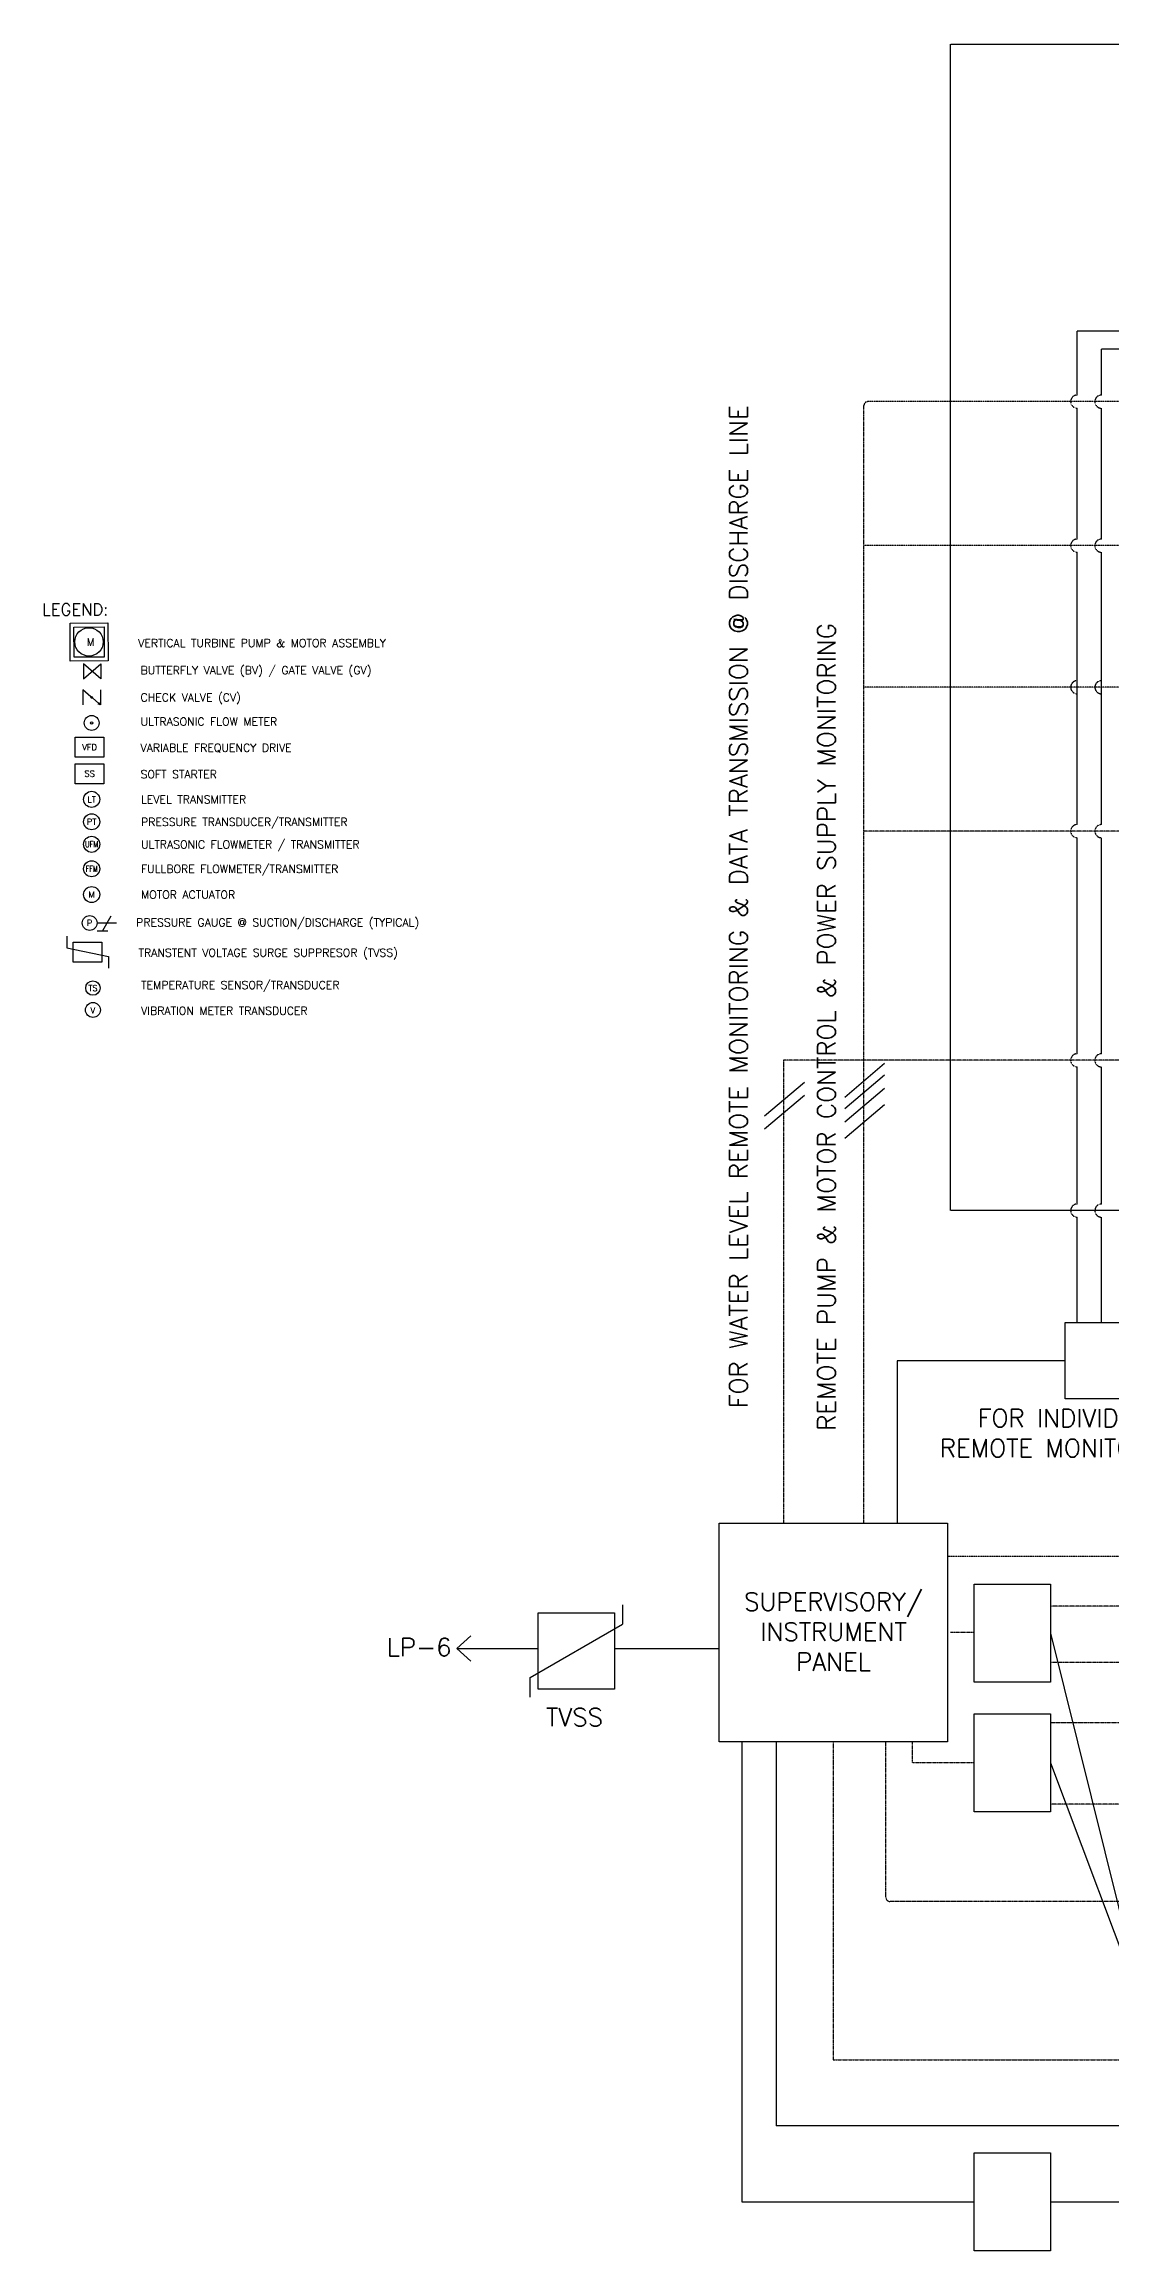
# Model space of a CAD drawing. Header units: inches. Extents: x 50370 to 116563, y -62635 to -16663.
# Drawn here: x 50370 to 72606, y -62635 to -16663 of the extents above; entities that cross this region are included whole.
import ezdxf
from ezdxf.enums import TextEntityAlignment as Align

# ---------------------------------------------------------------- set-up
doc = ezdxf.new("R2010")
doc.units = ezdxf.units.IN
doc.header["$MEASUREMENT"] = 0
doc.linetypes.add('DASHED', pattern=[0.75, 0.5, -0.25])
doc.linetypes.add('HIDDEN', pattern=[0.375, 0.25, -0.125])
for name, color, linetype in [('DP-BUTTERFLY VALVE_GATE VALVE', 251, 'Continuous'), ('DP-CHECK VALVE', 251, 'Continuous'), ('DP-LINES', 6, 'Continuous'), ('DP-MANHOLE', 251, 'Continuous'), ('DP-PRESSURE REDUCING VALVE', 251, 'Continuous'), ('DP-PUMP&MOTOR', 251, 'Continuous'), ('E-Transmitter', 2, 'Continuous'), ('ELECTRICAL', 4, 'Continuous'), ('P-TXT2', 3, 'Continuous'), ('text', 3, 'Continuous'), ('TEXT_CALLOUT', 4, 'Continuous'), ('WIRE-DASH', 1, 'HIDDEN')]:
    doc.layers.add(name, color=color, linetype=linetype)
doc.styles.add('SIMPLEX', font='simplex.shx')
doc.styles.add('SIMS', font='simplex.shx')
doc.dimstyles.new('MWSI STD (MODEL)', dxfattribs={"dimscale": 0, "dimtxt": 100, "dimasz": 3, "dimexe": 1, "dimexo": 1, "dimgap": 1.5, "dimtad": 1, "dimdec": 0, "dimzin": 0, "dimdsep": 46, "dimtxsty": 'SIMS', "dimcen": 0.09, "dimclrd": 1, "dimclre": 1, "dimclrt": 3, "dimadec": 0, "dimazin": 0, "dimtfac": 1, "dimtdec": 0, "dimtix": 1, "dimtmove": 2, "dimatfit": 2, "dimfxl": 1, "dimtolj": 1, "dimtzin": 0, "dimarcsym": 0})

# ---------------------------------------------------------------- blocks, each defined once
blk = doc.blocks.new('gate valve')
at = {"layer": 'DP-BUTTERFLY VALVE_GATE VALVE'}
blk.add_lwpolyline([(-2.93, 2.48), (-2.93, -2.48), (2.93, 2.48), (2.93, -2.48)], close=True, dxfattribs=at)
blk = doc.blocks.new('CHECK VALVE')
at = {"layer": 'DP-CHECK VALVE'}
for p, q in [((-2.93, 2.48), (-2.93, -2.48)), ((-0.24, 0.2), (-2.93, 2.48)), ((2.93, 2.48), (2.93, -2.48)), ((2.35, -2), (0.24, -0.2)), ((2.16, -2.23), (2.35, -2)), ((2.93, -2.48), (2.16, -2.23)), ((2.55, -1.77), (2.35, -2)), ((2.93, -2.48), (2.55, -1.77))]:
    blk.add_line(p, q, dxfattribs=at)
blk.add_circle((0, 0), 0.312, dxfattribs=at)

msp = doc.modelspace()

# ---------------------------------------------------------------- linework, layer by layer
at = {"color": 2}
for p, q in [((86392, -22642), (71904, -22642)), ((71904, -23974), (71904, -22642)), ((86392, -23017), (72409, -23017)), ((72409, -23974), (72409, -23017)), ((71904, -26974), (71904, -24247)), ((72409, -26974), (72409, -24247)), ((71904, -32922), (71904, -27247)), ((72409, -32922), (72409, -27247)), ((71904, -37696), (71904, -33195)), ((72409, -37696), (72409, -33195)), ((71904, -40827), (71904, -37969)), ((72409, -40827), (72409, -37969)), ((71904, -43296), (71904, -41100)), ((72409, -43296), (72409, -41100)), ((71652, -44091), (68152, -44091)), ((68152, -44091), (68152, -47478))]:
    msp.add_line(p, q, dxfattribs=at)
at = {"color": 5}
for p, q in [((64913, -52031), (64913, -61614)), ((64913, -61614), (69756, -61614)), ((71346, -61614), (115632, -61614))]:
    msp.add_line(p, q, dxfattribs=at)
at = {"color": 70}
for p in [(65632, -52031), (113988, -60033)]:
    msp.add_line(p, (65632, -60033), dxfattribs=at)
at = {"layer": 'DP-BUTTERFLY VALVE_GATE VALVE'}
for points in [[(50915, -29517), (50910, -28726), (51701, -28722), (51706, -29513)], [(50995, -29436), (50991, -28807), (51621, -28803), (51624, -29432), (50995, -29436)]]:
    msp.add_lwpolyline(points, close=True, dxfattribs=at)
msp.add_circle((51306, -29116), 296, dxfattribs=at)
at = {"layer": 'DP-LINES', "ltscale": 0.2}
for p, q in [((51760, -34828), (51587, -35135)), ((51474, -34972), (51879, -34972)), ((51477, -35135), (51697, -35135)), ((67062, -38597), (67890, -37893)), ((67062, -38836), (67890, -38132)), ((65389, -38992), (66218, -38288)), ((65389, -39263), (66218, -38560)), ((67062, -39116), (67890, -38412)), ((67062, -39458), (67890, -38755)), ((62423, -49175), (62423, -49578)), ((58975, -50087), (60667, -50087)), ((62256, -50087), (64444, -50087)), ((60500, -51097), (60500, -50693))]:
    msp.add_line(p, q, dxfattribs=at)
at = {"layer": 'DP-LINES', "linetype": 'DASHED', "ltscale": 0.5, "flags": 128}
msp.add_lwpolyline([(69263, -16663), (116563, -16663), (116563, -40963), (69263, -40963)], close=True, dxfattribs=at)
at = {"layer": 'DP-LINES', "color": 2, "ltscale": 0.2}
msp.add_lwpolyline([(71652, -44886), (71652, -43296), (75693, -43296), (75693, -44886)], close=True, dxfattribs=at)
at = {"layer": 'DP-LINES', "ltscale": 0.2}
for points in [[(64444, -47478), (69197, -47478), (69197, -52031), (64444, -52031)], [(60667, -49341), (62256, -49341), (62256, -50930), (60667, -50930)]]:
    msp.add_lwpolyline(points, close=True, dxfattribs=at)
at = {"layer": 'DP-LINES', "color": 1, "ltscale": 0.2}
for points in [[(69756, -48747), (71346, -48747), (71346, -50788), (69756, -50788)], [(69756, -51448), (71346, -51448), (71346, -53490), (69756, -53490)]]:
    msp.add_lwpolyline(points, close=True, dxfattribs=at)
at = {"layer": 'DP-LINES', "ltscale": 0.2}
for points in [[(60500, -50693), (62423, -49578)], [(58975, -50087), (59267, -49821)], [(58975, -50087), (59267, -50353)]]:
    msp.add_lwpolyline(points, dxfattribs=at)
at = {"layer": 'DP-LINES', "color": 5, "ltscale": 0.2}
msp.add_lwpolyline([(69756, -60594), (71346, -60594), (71346, -62635), (69756, -62635)], close=True, dxfattribs=at)
at = {"layer": 'DP-MANHOLE', "ltscale": 0.2}
msp.add_circle((51319, -34972), 155, dxfattribs=at)
at = {"layer": 'DP-PRESSURE REDUCING VALVE', "ltscale": 0.2}
for radius in [155, 23.5]:
    msp.add_circle((51361, -30804), radius, dxfattribs=at)
at = {"layer": 'E-Transmitter', "ltscale": 0.2}
for centre in [(51361, -32396), (51361, -32864), (51361, -33333), (51361, -33843), (51361, -34379)]:
    msp.add_circle(centre, 167, dxfattribs=at)
at = {"layer": 'E-Transmitter'}
for centre, radius in [((51387, -36328), 150), ((51387, -36784), 156)]:
    msp.add_circle(centre, radius, dxfattribs=at)
at = {"layer": 'ELECTRICAL', "ltscale": 0.2}
for points in [[(51020, -31101), (51618, -31101), (51618, -31516), (51020, -31516)], [(51020, -31655), (51618, -31655), (51618, -32070), (51020, -32070)], [(50978, -35372), (51576, -35372), (51576, -35787), (50978, -35787)]]:
    msp.add_lwpolyline(points, close=True, dxfattribs=at)
msp.add_lwpolyline([(50845, -35247), (50845, -35491), (51709, -35668), (51709, -35912)], dxfattribs=at)
at = {"layer": 'WIRE-DASH', "color": 1, "ltscale": 15}
for p, q in [((67457, -47478), (67457, -24194)), ((83227, -33058), (67457, -33058)), ((95698, -49201), (71346, -49201)), ((69756, -49752), (69263, -49752)), ((95698, -50381), (71346, -50381)), ((103914, -51636), (71346, -51636)), ((69756, -52469), (68468, -52469)), ((96774, -53328), (71346, -53328))]:
    msp.add_line(p, q, dxfattribs=at)
at = {"layer": 'WIRE-DASH', "color": 1, "ltscale": 10}
for p, q in [((83227, -24111), (67541, -24111)), ((83227, -27111), (67457, -27111)), ((83227, -30061), (67457, -30061))]:
    msp.add_line(p, q, dxfattribs=at)
at = {"layer": 'WIRE-DASH', "color": 30, "ltscale": 15}
for p, q in [((95165, -37833), (65785, -37833)), ((65785, -37833), (65785, -47478))]:
    msp.add_line(p, q, dxfattribs=at)
at = {"layer": 'WIRE-DASH', "color": 4, "ltscale": 10}
msp.add_line((80051, -48172), (69197, -48172), dxfattribs=at)
at = {"layer": 'WIRE-DASH', "color": 4, "ltscale": 15}
for p, q in [((66820, -52031), (66820, -58658)), ((67917, -55274), (67917, -52031)), ((95968, -55357), (68000, -55357)), ((66820, -58658), (110931, -58658))]:
    msp.add_line(p, q, dxfattribs=at)
at = {"layer": 'WIRE-DASH', "color": 2, "ltscale": 10}
for points in [[(71904, -23974, 1), (71904, -24247, 1)], [(72409, -23974, 1), (72409, -24247, 1)], [(71904, -26974, 1), (71904, -27247, 1)], [(72409, -26974, 1), (72409, -27247, 1)], [(71904, -29924, 1), (71904, -30197, 1)], [(72409, -29924, 1), (72409, -30197, 1)], [(71904, -32922, 1), (71904, -33195, 1)], [(72409, -32922, 1), (72409, -33195, 1)], [(71904, -37696, 1), (71904, -37969, 1)], [(72409, -37696, 1), (72409, -37969, 1)], [(71904, -40827, 1), (71904, -41100, 1)], [(72409, -40827, 1), (72409, -41100, 1)]]:
    msp.add_lwpolyline(points, format="xyb", dxfattribs=at)
at = {"layer": 'WIRE-DASH', "color": 1, "ltscale": 15}
msp.add_lwpolyline([(68468, -52469), (68468, -52031)], dxfattribs=at)
at = {"layer": 'WIRE-DASH', "color": 1, "ltscale": 10}
msp.add_arc((67541, -24194), 83.3, 90, 180, dxfattribs=at)
at = {"layer": 'WIRE-DASH', "color": 4, "ltscale": 15}
msp.add_arc((68000, -55274), 83.3, 180, 270, dxfattribs=at)

# ---------------------------------------------------------------- block references
at = {"layer": 'DP-BUTTERFLY VALVE_GATE VALVE', "xscale": 62.49999999975, "yscale": 62.49999999975, "zscale": 62.49999999975}
msp.add_blockref('gate valve', (51372, -29728), dxfattribs=at)
at = {"layer": 'DP-CHECK VALVE', "xscale": 62.49999999975, "yscale": 62.49999999975, "zscale": 62.49999999975}
msp.add_blockref('CHECK VALVE', (51361, -30272), dxfattribs=at)

# ---------------------------------------------------------------- texts
at = {"layer": 'DP-MANHOLE', "color": 1, "style": 'SIMPLEX'}
msp.add_text('P', height=125, dxfattribs=at).set_placement((51319, -34972), align=Align.MIDDLE_CENTER)
at = {"layer": 'DP-PUMP&MOTOR', "color": 1, "style": 'SIMPLEX'}
for s, height, p in [('M', 157, (51340, -29117)), ('VFD', 125, (51319, -31309)), ('SS', 125, (51319, -31862))]:
    msp.add_text(s, height=height, dxfattribs=at).set_placement(p, align=Align.MIDDLE_CENTER)
at = {"layer": 'E-Transmitter', "color": 1, "style": 'SIMPLEX'}
for s, p in [('LT', (51361, -32396)), ('PT', (51361, -32864)), ('M', (51361, -34379))]:
    msp.add_text(s, height=125, dxfattribs=at).set_placement(p, align=Align.MIDDLE_CENTER)
at = {"layer": 'E-Transmitter', "color": 1, "style": 'SIMPLEX', "width": 0.75}
for s, p in [('UFM', (51361, -33333)), ('FFM', (51361, -33843))]:
    msp.add_text(s, height=125, dxfattribs=at).set_placement(p, align=Align.MIDDLE_CENTER)
at = {"layer": 'P-TXT2', "color": 4, "style": 'SIMPLEX'}
msp.add_text('LEGEND:', height=250, dxfattribs=at).set_placement((50327, -28566))
at = {"layer": 'P-TXT2', "style": 'SIMPLEX'}
for s, p in [('VERTICAL TURBINE PUMP & MOTOR ASSEMBLY', (52331, -29223)), ('BUTTERFLY VALVE (BV) / GATE VALVE (GV)', (52380, -29790)), ('CHECK VALVE (CV) ', (52380, -30356)), ('ULTRASONIC FLOW METER', (52380, -30861)), ('VARIABLE FREQUENCY DRIVE', (52380, -31404)), ('SOFT STARTER', (52380, -31957)), ('LEVEL TRANSMITTER', (52389, -32482)), ('PRESSURE TRANSDUCER/TRANSMITTER', (52389, -32951)), ('ULTRASONIC FLOWMETER / TRANSMITTER', (52389, -33420)), ('FULLBORE FLOWMETER/TRANSMITTER', (52389, -33929)), ('MOTOR ACTUATOR', (52389, -34465)), ('PRESSURE GAUGE @ SUCTION/DISCHARGE (TYPICAL)', (52288, -35044)), ('TRANSTENT VOLTAGE SURGE SUPPRESOR (TVSS)', (52338, -35674)), ('TEMPERATURE SENSOR/TRANSDUCER', (52392, -36348)), ('VIBRATION METER TRANSDUCER', (52392, -36884))]:
    msp.add_text(s, height=166.67, dxfattribs=at).set_placement(p)
at = {"layer": 'text', "style": 'SIMS'}
for s, p in [('TS', (51387, -36328)), ('V', (51386, -36796))]:
    msp.add_text(s, height=125, dxfattribs=at).set_placement(p, align=Align.MIDDLE_CENTER)
at = {"layer": 'text', "char_height": 375, "width": 26069.2, "attachment_point": 2, "rotation": 90, "style": 'SIMS'}
for s, insert in [('FOR WATER LEVEL REMOTE MONITORING & DATA TRANSMISSION @ DISCHARGE LINE ', (64655, -34636, -367)), ('REMOTE PUMP & MOTOR CONTROL & POWER SUPPLY MONITORING ', (66490, -37137, -367))]:
    msp.add_mtext(s, dxfattribs=dict(at, insert=insert))
at = {"layer": 'text', "char_height": 375, "attachment_point": 2, "style": 'SIMS'}
for s, insert, width in [('FOR INDIVIDUAL FLOW AND PRESSURE \\PREMOTE MONITORING & DATA TRANSMISSION ', (74594, -45097, -367), 13764.97), ('LP-6', (58188, -49871), 1211.82), ('TVSS', (61427, -51329), 1211.82)]:
    msp.add_mtext(s, dxfattribs=dict(at, insert=insert, width=width))
at = {"layer": 'TEXT_CALLOUT', "ltscale": 0.2, "insert": (66825, -48923, -733), "char_height": 375, "width": 3430.39, "attachment_point": 2, "style": 'SIMPLEX'}
msp.add_mtext('SUPERVISORY/ INSTRUMENT PANEL', dxfattribs=at)

# ---------------------------------------------------------------- leaders
at = {"layer": 'DP-LINES', "ltscale": 0.2}
for points in [[(71346, -49768), (73331, -57731)], [(71346, -52469), (73331, -57731), (74086, -57731)]]:
    msp.add_leader(points, dimstyle='MWSI STD (MODEL)', override={"dimscale": 1.625723, "dimtad": 0}, dxfattribs=at)

doc.saveas('drawing.dxf')
